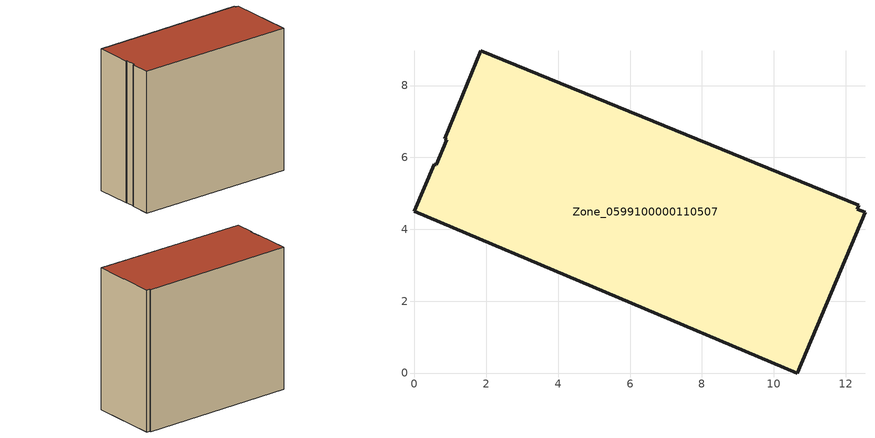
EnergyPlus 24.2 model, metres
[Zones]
Zone_0599100000110507
 floor ground (C_G): 1.85,8.96 12.37,4.67 12.31,4.56 12.54,4.48 10.65,0 0,4.5 0.55,5.82 0.61,5.79 0.9,6.5 0.84,6.52 z0
 wall outside (C_F): 1.85,8.96 0.84,6.52 0.9,6.5 0.61,5.79 0.55,5.82 0,4.5 10.65,0 12.54,4.48 12.31,4.56 12.37,4.67 1.85,8.96 z0:10.2
 roof outside (C_R): 12.37,4.67 1.85,8.96 0.84,6.52 0.9,6.5 0.61,5.79 0.55,5.82 0,4.5 10.65,0 12.54,4.48 12.31,4.56 z10.2
[BUILDING]
Pand.0599100000110507: North Axis=0; Terrain=City; Loads Convergence Tolerance Value=0.04; Temperature Convergence Tolerance Value=0.4; Solar Distribution=FullExterior; Maximum Number of Warmup Days=25; Minimum Number of Warmup Days=1
[Site:Location]
Rotterdam.The.Hague.AP_ZH_NLD Design_Conditions: Latitude=51.96; Longitude=4.45; Time Zone=1; Elevation=-4.5
[SITE:GROUNDTEMPERATURE:BUILDINGSURFACE]
18, 18, 18, 18, 18, 18, 18, 18, 18, 18, 18, 18
[MATERIAL] Thermal Absorptance=0.9; Solar Absorptance=0.7; Visible Absorptance=0.7
Name | Roughness | Thickness | Conductivity | Density | Specific Heat
G.TI.1946 | MediumSmooth | 0.15 | 1 | 540 | 1210
F.TI.1946 | Rough | 0.3 | 0.857143 | 1920 | 840
R.TI.1946 | MediumRough | 0.2 | 0.1 | 1500 | 1000
[CONSTRUCTION]
C_G: G.TI.1946
C_F: F.TI.1946
C_R: R.TI.1946
[ZONE]
Zone_0599100000110507: Type=1; Multiplier=1; Ceiling Height=Autocalculate; Volume=Autocalculate; Floor Area=autocalculate; Part of Total Floor Area=Yes
[ZONEINFILTRATION:DESIGNFLOWRATE]
Infil_Zone_0599100000110507: Zone or ZoneList or Space or SpaceList=Zone_0599100000110507; Schedule=AlwaysOn; Design Flow Rate Calculation Method=Flow/Area; Flow Rate per Floor Area=0.003; Constant Term Coefficient=1; Temperature Term Coefficient=0; Velocity Term Coefficient=0; Velocity Squared Term Coefficient=0
[HVACTEMPLATE:ZONE:IDEALLOADSAIRSYSTEM]
Zone_0599100000110507: Maximum Heating Supply Air Temperature=50; Minimum Cooling Supply Air Temperature=13; Maximum Heating Supply Air Humidity Ratio=0.0156; Minimum Cooling Supply Air Humidity Ratio=0.0077; Heating Limit=NoLimit; Cooling Limit=NoLimit; Dehumidification Control Type=ConstantSensibleHeatRatio; Cooling Sensible Heat Ratio=0.7; Dehumidification Setpoint=60; Humidification Control Type=None; Humidification Setpoint=30; Outdoor Air Method=None; Outdoor Air Flow Rate per Person=0.00944; Outdoor Air Flow Rate per Zone Floor Area=0; Outdoor Air Flow Rate per Zone=0; Demand Controlled Ventilation Type=None; Outdoor Air Economizer Type=NoEconomizer; Heat Recovery Type=None; Sensible Heat Recovery Effectiveness=0.7; Latent Heat Recovery Effectiveness=0.65
[ZONECONTROL:THERMOSTAT]
ThermostatControl_Zone_0599100000110507: Zone or ZoneList=Zone_0599100000110507; Control Type Schedule=DualSetpointControlType; Control 1=Thermostat_Zone_0599100000110507; Temperature Difference Between Cutout And Setpoint=0
[THERMOSTATSETPOINT:DUALSETPOINT]
Thermostat_Zone_0599100000110507: Heating Setpoint Temperature Schedule=HeatingSetpoint_Zone_0599100000110507; Cooling Setpoint Temperature Schedule=CoolingSetpoint_Zone_0599100000110507
[SCHEDULE:COMPACT]
HeatingSetpoint_Zone_0599100000110507: Through: 12/31, For: AllDays, Until: 24:00, 21
CoolingSetpoint_Zone_0599100000110507: Through: 12/31, For: AllDays, Until: 24:00, 24
DualSetpointControlType: Through: 12/31, For: AllDays, Until: 24:00, 4
AlwaysOn: Through: 12/31, For: AllDays, Until: 24:00, 1
